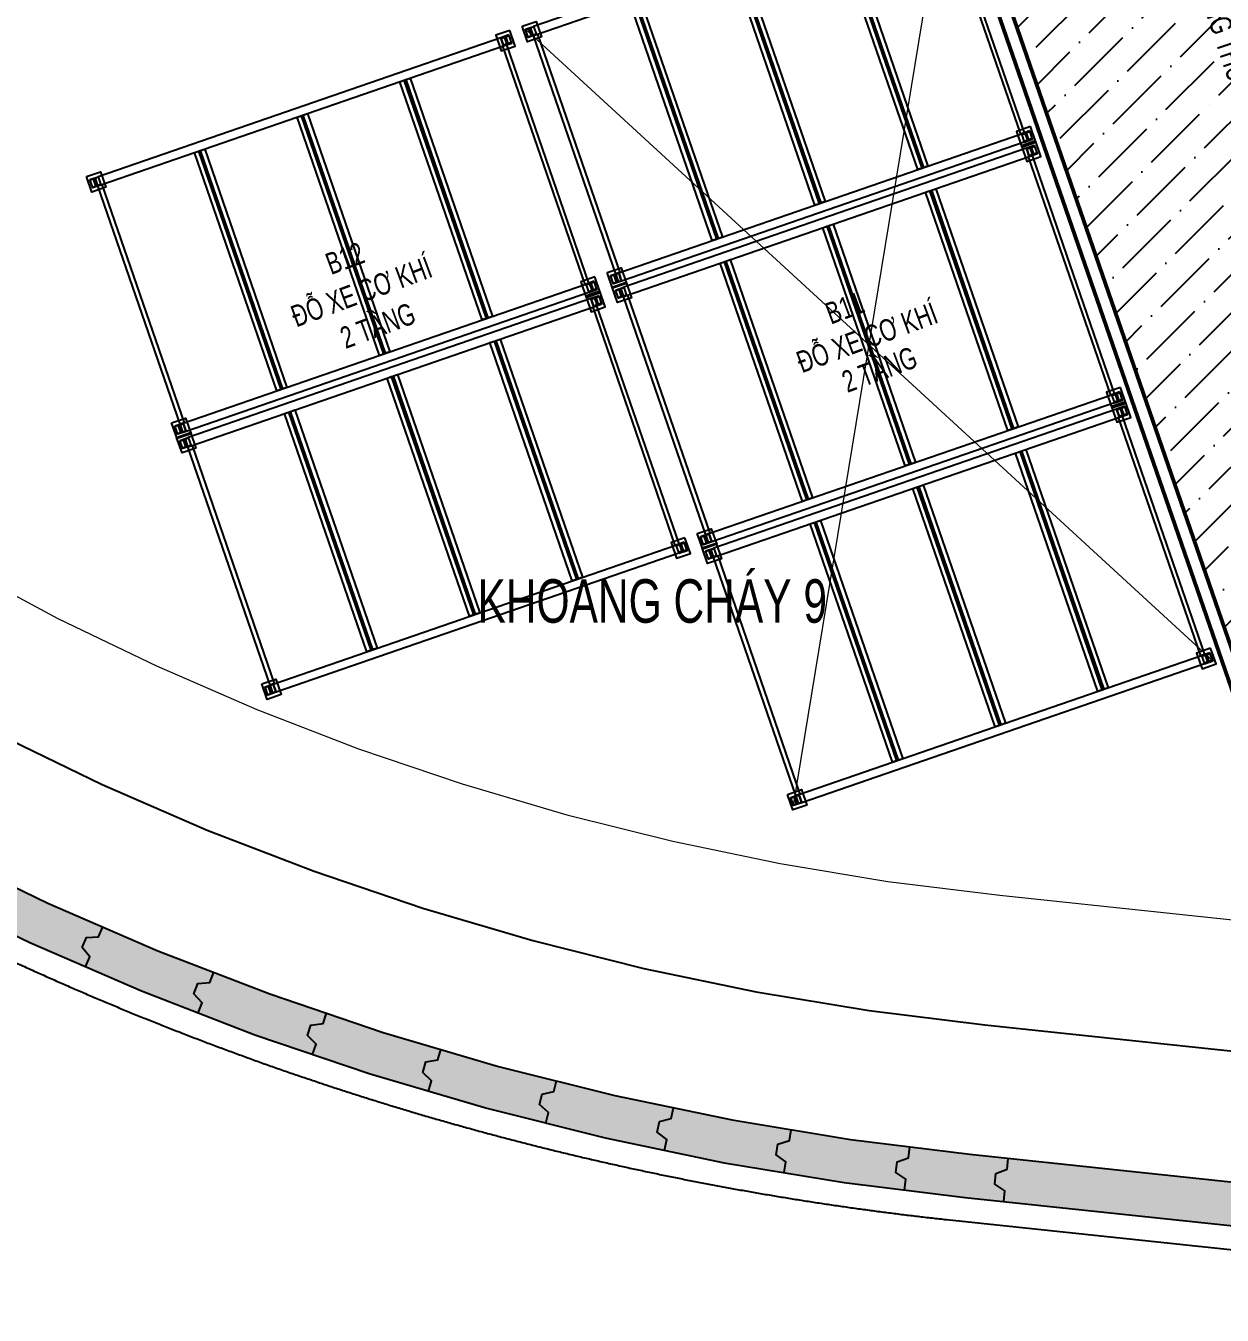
# Model space of a CAD drawing. Header units: millimetres. Extents: x -1534340 to 1713810, y -1348191 to 1114081.
# Drawn here: x 983489 to 1011011, y -6604 to 23067 of the extents above; entities that cross this region are included whole.
import ezdxf
from ezdxf.enums import TextEntityAlignment as Align

# ---------------------------------------------------------------- set-up
doc = ezdxf.new("R2010")
doc.units = ezdxf.units.MM
doc.header["$LTSCALE"] = 100
for name, pattern in [('DASHDOT2', [0.5, 0.25, -0.125, 0, -0.125]), ('DASHED', [4.5, 3, -1.5]), ('M-HIDDEN', [1.875, 1.25, -0.625]), ('Xref_ST_MBDV Cot vach 30.7.2022$0$DASHDOT', [1, 0.5, -0.25, 0, -0.25])]:
    doc.linetypes.add(name, pattern=pattern)
for name, color, linetype in [('A-FLOR-STRS', 16, 'Continuous'), ('ccu12-Manh', 8, 'Continuous'), ('KT-Kich thuoc', 9, 'Continuous'), ('KT-Nuoc', 164, 'Continuous'), ('Wall FF', 4, 'Continuous'), ('xe cơ khí', 251, 'Continuous'), ('Xref_ST_MBDV Cot vach 30.7.2022$0$KT-Text', 7, 'Continuous'), ('Xref_ST_MBDV Cot vach 30.7.2022$0$Xref_ST_MBDV Cot vach 30.7.2022|Xref_ST_MBDV Cot vach 30.7.2022|Xref_ST_MBDV Cot vach 30.7.2022|Xref_ST_MBDV Cot vach 30.7.2022|A-CORE-OTLN', 2, 'Continuous'), ('Xref_ST_MBDV Cot vach 30.7.2022$0$Xref_ST_MBDV Cot vach 30.7.2022|Xref_ST_MBDV Cot vach 30.7.2022|Xref_ST_MBDV Cot vach 30.7.2022|Xref_ST_MBDV Cot vach 30.7.2022|A-WALL-PATT', 251, 'Continuous'), ('Xref_ST_MBDV Cot vach 30.7.2022$0$Xref_ST_MBDV Cot vach 30.7.2022|Xref_ST_MBDV Cot vach 30.7.2022|Xref_ST_MBDV Cot vach 30.7.2022|Xref_ST_MBDV Cot vach 30.7.2022|ccu12-Thay', 7, 'Continuous'), ('Xref_ST_MBDV Cot vach 30.7.2022$0$Xref_ST_MBDV Cot vach 30.7.2022|Xref_ST_MBDV Cot vach 30.7.2022|Xref_ST_MBDV Cot vach 30.7.2022|Xref_ST_MBDV Cot vach 30.7.2022|Site_plot line', 1, 'Xref_ST_MBDV Cot vach 30.7.2022$0$DASHDOT')]:
    doc.layers.add(name, color=color, linetype=linetype)
for name, color, linetype, lineweight in [('KT-GIAO THONG HAM', 42, 'Continuous', 13), ('KT-Net cot', 2, 'Continuous', 50), ('KT-Vat lieu', 250, 'Continuous', 9)]:
    doc.layers.add(name, color=color, linetype=linetype, lineweight=lineweight)
doc.styles.add('Xref_ST_MBDV Cot vach 30.7.2022$0$Arial', font='arial.ttf', dxfattribs={"width": 0.7})

# ---------------------------------------------------------------- blocks, each defined once
blk = doc.blocks.new('BBERETR')
at = {"layer": 'KT-Nuoc', "linetype": 'M-HIDDEN', "ltscale": 500}
h = blk.add_hatch(dxfattribs=at)
h.set_pattern_fill('ANSI36', color=5, scale=5000, angle=-50.4488)
h.set_pattern_definition([(354.55117, (171011.8, -400829.7), (1148.1557, 518.317), [1562.5, -312.5, 0, -312.5])])
h.paths.add_polyline_path([(595375, -890550), (602880, -878255), (610690, -883022), (624576, -860276), (618900, -856811), (608792, -873369), (598976, -867377), (585695, -889134), (590351, -896259), (596141, -891477)])
at = {"layer": 'KT-Kich thuoc'}
blk.add_lwpolyline([(595375, -890550), (602880, -878255), (610690, -883022), (624576, -860276), (618900, -856811), (608792, -873369), (598976, -867377), (585695, -889134), (590351, -896259), (596141, -891477)], close=True, dxfattribs=at)
at = {"layer": 'KT-Net cot'}
for points in [[(595743, -890524), (602980, -878667), (610790, -883435), (624988, -860176), (618800, -856398), (608692, -872957), (598876, -866965), (585340, -889140), (590283, -896704), (596563, -891518)], [(595375, -890550), (602880, -878255), (610690, -883022), (624576, -860276), (618900, -856811), (608792, -873369), (598976, -867377), (585695, -889134), (590351, -896259), (596141, -891477)]]:
    blk.add_lwpolyline(points, close=True, dxfattribs=at)
at = {"layer": 'Defpoints', "style": 'Xref_ST_MBDV Cot vach 30.7.2022$0$Arial', "width": 0.7}
blk.add_text('THÔNG THỦY 6M', height=500, rotation=238.0354, dxfattribs=at).set_placement((600313, -873771), align=Align.MIDDLE_LEFT)
blk = doc.blocks.new('cot')
at = {"layer": 'xe cơ khí'}
for points in [[(11052751, 1251358), (11053091, 1251358), (11053091, 1250978), (11052751, 1250978)], [(11052801, 1251268), (11053001, 1251268), (11053001, 1251252), (11052801, 1251252)], [(11052801, 1251268), (11053001, 1251268), (11053001, 1251068), (11052801, 1251068)], [(11052921, 1251252), (11052921, 1251084), (11052881, 1251084), (11052881, 1251252)], [(11052801, 1251084), (11053001, 1251084), (11053001, 1251068), (11052801, 1251068)]]:
    blk.add_lwpolyline(points, close=True, dxfattribs=at)
blk = doc.blocks.new('bbbb4')
at = {"layer": 'xe cơ khí'}
for points in [[(10050, 6290), (250, 6290), (250, 6090), (10050, 6090)], [(175, 6090), (275, 6090), (275, 290), (175, 290)], [(2525, 6090), (2625, 6090), (2625, 290), (2525, 290)], [(2675, 6090), (2775, 6090), (2775, 290), (2675, 290)], [(5025, 6090), (5125, 6090), (5125, 290), (5025, 290)], [(5175, 6090), (5275, 6090), (5275, 290), (5175, 290)], [(7525, 6090), (7625, 6090), (7625, 290), (7525, 290)], [(7675, 6090), (7775, 6090), (7775, 290), (7675, 290)], [(10125, 6090), (10025, 6090), (10025, 290), (10125, 290)], [(250, 290), (10050, 290), (10050, 90), (250, 90)]]:
    blk.add_lwpolyline(points, close=True, dxfattribs=at)
for p in [(-11052751, -1244978), (-11052751, -1250978)]:
    blk.add_blockref('cot', p, dxfattribs=at)
at = {"layer": 'xe cơ khí', "xscale": -1}
for p in [(11063051, -1244978), (11063051, -1250978)]:
    blk.add_blockref('cot', p, dxfattribs=at)
blk = doc.blocks.new('Xref_ST_MBDV Cot vach 30.7.2022$0$Tuong Vay01-flat-1')
at = {"layer": 'Xref_ST_MBDV Cot vach 30.7.2022$0$Xref_ST_MBDV Cot vach 30.7.2022|Xref_ST_MBDV Cot vach 30.7.2022|Xref_ST_MBDV Cot vach 30.7.2022|Xref_ST_MBDV Cot vach 30.7.2022|A-WALL-PATT'}
h = blk.add_hatch(dxfattribs=at)
h.set_pattern_fill('ACET-2D-VATLIEU04', color=256, scale=50, pattern_type=2)
h.set_pattern_definition([(50, (-11139561.84, -1407213.45), (-225.902474, 189.5546825), [37.5, -412.5]), (355, (-11139561.84, -1407213.45), (32.127212, 367.215716), [30, -330]), (100.4514, (-11139531.95, -1407216.06), (-341.231527, -62.944187), [31.870095, -350.571056]), (46.1842, (-11139561.84, -1407113.45), (-319.180497, 306.252097), [56.25, -618.75]), (96.6356, (-11139517.37, -1407120.34), (-516.995922, -60.144022), [47.805144, -525.8565]), (351.1842, (-11139561.84, -1407113.45), (84.740774, 546.39543), [45, -495]), (21, (-11139511.84, -1407138.45), (-105.680822, 275.3079534), [37.5, -412.5]), (326, (-11139511.84, -1407138.45), (206.128805, 305.59852), [30, -330]), (71.4514, (-11139486.97, -1407155.22), (-328.963765, 110.380101), [31.870095, -350.571056]), (37.5, (-11139561.84, -1407213.45), (-78.1345294, 101.8269012), [0, -326, 0, -335, 0, -331.25]), (7.5, (-11139561.84, -1407213.45), (-23.2793464, 176.824191), [0, -191, 0, -318.5, 0, -126.25]), (327.5, (-11139673.34, -1407213.45), (71.9444175, 112.9301145), [0, -125, 0, -390, 0, -517.5000003]), (317.5, (-11139723.34, -1407213.45), (158.0205496, 172.449169), [0, -162.5, 0, -259, 0, -367.5]), (45, (-11139561.84, -1407213.45), (-150.260191, 150.260191), []), (45, (-11139561.84, -1407152.2), (-150.260191, 150.260191), [])])
h.paths.add_polyline_path([(-82665, -118500), (-81837, -121132), (-80903, -123728), (-79863, -126284), (-78720, -128795), (-77475, -131258), (-76131, -133667), (-74689, -136020), (-73153, -138312), (-71525, -140539), (-69807, -142699), (-68002, -144786), (-66114, -146798), (-64145, -148731), (-62100, -150582), (-59980, -152349), (-57790, -154027), (-55533, -155614), (-53213, -157109), (-50835, -158507), (-48401, -159807), (-45916, -161007), (-43385, -162104), (-40811, -163097), (-38198, -163985), (-35551, -164765), (-32875, -165436), (-30174, -165998), (-27451, -166448), (-24702, -166789), (-4397, -168938), (36420, -167648), (41836, -160719), (12445, -24368), (8473, -9249), (-4719, -5521), (-10557, -9947), (-34021, -27848), (-39777, -32009), (-41249, -35294), (-45787, -38574), (-49368, -38942), (-57644, -44924), (-59845, -46601), (-61969, -48362), (-64020, -50208), (-65993, -52137), (-67887, -54144), (-69696, -56226), (-71420, -58381), (-73054, -60604), (-74596, -62892), (-76043, -65242), (-77394, -67648), (-78645, -70107), (-79794, -72615), (-80841, -75168), (-81782, -77762), (-82617, -80392), (-83343, -83054), (-83961, -85743), (-84468, -88455), (-84865, -91186), (-85149, -93930), (-85321, -96684), (-85381, -99530), (-85329, -102201), (-85163, -104955), (-84886, -107701), (-84496, -110432), (-83996, -113146), (-83385, -115836)], flags=16)
h.paths.add_polyline_path([(-83625, -118781), (-82785, -121452), (-81837, -124086), (-80781, -126680), (-79621, -129228), (-78358, -131727), (-76994, -134172), (-75531, -136560), (-73973, -138886), (-72320, -141146), (-70577, -143337), (-68746, -145455), (-66829, -147497), (-64832, -149459), (-62755, -151337), (-60604, -153130), (-58382, -154833), (-56092, -156444), (-53738, -157960), (-51324, -159379), (-48854, -160699), (-46333, -161916), (-43764, -163030), (-41151, -164038), (-38500, -164938), (-35814, -165730), (-33098, -166411), (-30357, -166981), (-27595, -167438), (-24816, -167783), (-4434, -169940), (36920, -168633), (42913, -160966), (13418, -24135), (9295, -8442), (-4926, -4424), (-11163, -9151), (-34617, -27045), (-40580, -31355), (-42052, -34640), (-46156, -37607), (-49737, -37975), (-58240, -44121), (-60467, -45819), (-62623, -47605), (-64704, -49479), (-66707, -51435), (-68628, -53472), (-70465, -55586), (-72214, -57772), (-73872, -60029), (-75437, -62350), (-76905, -64734), (-78276, -67176), (-79545, -69672), (-80712, -72217), (-81774, -74808), (-82729, -77440), (-83576, -80109), (-84314, -82810), (-84940, -85539), (-85455, -88291), (-85857, -91062), (-86146, -93847), (-86321, -96642), (-86382, -99529), (-86328, -102241), (-86160, -105036), (-85879, -107821), (-85484, -110593), (-84976, -113347), (-84356, -116078)])
at = {"layer": 'Xref_ST_MBDV Cot vach 30.7.2022$0$Xref_ST_MBDV Cot vach 30.7.2022|Xref_ST_MBDV Cot vach 30.7.2022|Xref_ST_MBDV Cot vach 30.7.2022|Xref_ST_MBDV Cot vach 30.7.2022|A-CORE-OTLN', "color": 6}
for points in [[(-48854, -160699), (-46333, -161916), (-43764, -163030), (-41151, -164038), (-38500, -164938), (-35814, -165730), (-33098, -166411), (-30357, -166981), (-27595, -167438), (-24816, -167783), (-4434, -169940)], [(-48401, -159807), (-45916, -161007), (-43385, -162104), (-40811, -163097), (-38198, -163985), (-35551, -164765), (-32875, -165436), (-30174, -165998), (-27451, -166448), (-24702, -166789), (-4397, -168938)]]:
    blk.add_lwpolyline(points, dxfattribs=at)
at = {"layer": 'Xref_ST_MBDV Cot vach 30.7.2022$0$Xref_ST_MBDV Cot vach 30.7.2022|Xref_ST_MBDV Cot vach 30.7.2022|Xref_ST_MBDV Cot vach 30.7.2022|Xref_ST_MBDV Cot vach 30.7.2022|ccu12-Thay', "ltscale": 10}
for points in [[(-45048, -162473), (-44949, -162244), (-45129, -162029), (-45029, -161800), (-44750, -161785), (-44651, -161555)], [(-42458, -163534), (-42368, -163301), (-42556, -163094), (-42466, -162860), (-42188, -162834), (-42098, -162601)], [(-39826, -164488), (-39745, -164251), (-39942, -164052), (-39862, -163816), (-39585, -163778), (-39504, -163541)], [(-37157, -165334), (-37087, -165094), (-37291, -164903), (-37221, -164664), (-36945, -164614), (-36875, -164375)], [(-34456, -166070), (-34396, -165828), (-34608, -165646), (-34547, -165403), (-34274, -165343), (-34213, -165100)], [(-31728, -166696), (-31677, -166451), (-31896, -166278), (-31845, -166033), (-31575, -165961), (-31524, -165717)], [(-28976, -167210), (-28935, -166963), (-29161, -166799), (-29121, -166552), (-28853, -166470), (-28812, -166223)], [(-26205, -167611), (-26175, -167363), (-26408, -167208), (-26377, -166959), (-26113, -166866), (-26082, -166618)], [(-23925, -167877), (-23899, -167629), (-24134, -167478), (-24108, -167229), (-23846, -167131), (-23820, -166883)]]:
    blk.add_lwpolyline(points, dxfattribs=at)
at = {"layer": 'Xref_ST_MBDV Cot vach 30.7.2022$0$Xref_ST_MBDV Cot vach 30.7.2022|Xref_ST_MBDV Cot vach 30.7.2022|Xref_ST_MBDV Cot vach 30.7.2022|Xref_ST_MBDV Cot vach 30.7.2022|Site_plot line', "ltscale": 5000}
blk.add_line((-25243, -168291), (-4454, -170491), dxfattribs=at)
blk.add_arc((-17764, -99529), 69167, 126.14636, 263.7927, dxfattribs=at)
blk = doc.blocks.new('123213')
at = {"layer": 'A-FLOR-STRS', "linetype": 'DASHDOT2', "ltscale": 3000}
blk.add_lwpolyline([(1233497.3, 29301), (1235653.4, 28033.5), (1237979.1, 26791.1), (1240353.5, 25644.6), (1242772.8, 24595.9), (1245232.8, 23646.8), (1247729.5, 22798.9), (1250258.7, 22053.5), (1252816.2, 21412), (1255397.7, 20875.3), (1257999, 20444.4), (1260661.1, 20114.4), (1280734.9, 17989.9)], dxfattribs=at)
at = {"layer": 'KT-GIAO THONG HAM'}
blk.add_lwpolyline([(1208160.6, 71070.4), (1207091.7, 69776.2, 0.2813687), (1205323.7, 57386.8), (1206273.3, 55182.8), (1207545.7, 52665.7), (1208889.9, 50256), (1210331.2, 47903.2), (1211867.3, 45611.2), (1213495.7, 43383.8), (1215213.6, 41224.6), (1217018.2, 39137.3), (1218906.4, 37125.4), (1220875.1, 35192.2), (1222921, 33340.9), (1225040.8, 31574.6), (1227230.9, 29896.3), (1229487.6, 28308.7), (1231807.2, 26814.5), (1234185.8, 25416.2), (1236619.5, 24116.1), (1239104.2, 22916.4), (1241654.5, 21810.9)], format="xyb", dxfattribs=at)
blk.add_lwpolyline([(1235017.6, 31887.2), (1237120.9, 30650.7), (1239338.6, 29466), (1241602.8, 28372.8), (1243909.7, 27372.8), (1246255.5, 26467.8), (1248636.3, 25659.2), (1251048, 24948.5), (1253486.8, 24336.7), (1255948.4, 23824.9), (1258428.8, 23414), (1261003.6, 23094.9), (1280845.9, 20994.9), (1286436.6, 21171.6)], dxfattribs=at)
at = {"layer": 'KT-Vat lieu'}
for p, q in [((1256260.1, 25159.5), (1259733.8, 46353.4)), ((1250092.2, 43024.7), (1265901.7, 28488.2))]:
    blk.add_line(p, q, dxfattribs=at)
blk.add_blockref('Xref_ST_MBDV Cot vach 30.7.2022$0$Tuong Vay01-flat-1', (1285020.6, 183923.2))
at = {"layer": 'KT-Kich thuoc', "rotation": 19.0471379539965}
for p in [(1252097.7, 37062.7), (1242078, 33603.5), (1254170, 31060.4), (1244150.3, 27601.1), (1256242.3, 25058.1)]:
    blk.add_blockref('bbbb4', p, dxfattribs=at)
at = {"layer": 'KT-Net cot', "rotation": 50.44882697619567}
blk.add_blockref('BBERETR', (209609.7, 138124.2), dxfattribs=at)
at = {"layer": 'Defpoints', "color": 5, "style": 'Xref_ST_MBDV Cot vach 30.7.2022$0$Arial', "width": 0.7}
for p in [(1246782.2, 35971.1), (1258324.8, 34960.9)]:
    blk.add_text('2 TẦNG', height=500, rotation=20.37517, dxfattribs=at).set_placement(p, align=Align.CENTER)
at = {"layer": 'Wall FF', "linetype": 'DASHED', "ltscale": 200, "style": 'Xref_ST_MBDV Cot vach 30.7.2022$0$Arial', "width": 0.7}
blk.add_text('KHOANG CHÁY 9', height=1000, dxfattribs=at).set_placement((1248989, 29866.9), align=Align.MIDDLE_LEFT)
at = {"layer": 'Xref_ST_MBDV Cot vach 30.7.2022$0$KT-Text', "style": 'Xref_ST_MBDV Cot vach 30.7.2022$0$Arial', "width": 0.7}
for s, p in [('B12', (1245532.1, 37600)), ('B11', (1257030.1, 36458.5))]:
    blk.add_text(s, height=500, rotation=20.37517, dxfattribs=at).set_placement(p, align=Align.MIDDLE_LEFT)
for p in [(1246469.8, 36772.9), (1258100.5, 35718.8)]:
    blk.add_text('ĐỖ XE CƠ KHÍ ', height=500, rotation=20.37517, dxfattribs=at).set_placement(p, align=Align.CENTER)

msp = doc.modelspace()

# ---------------------------------------------------------------- block references
at = {"layer": 'ccu12-Manh'}
msp.add_blockref('123213', (-255109.6, -20035.9), dxfattribs=at)

doc.saveas('drawing.dxf')
